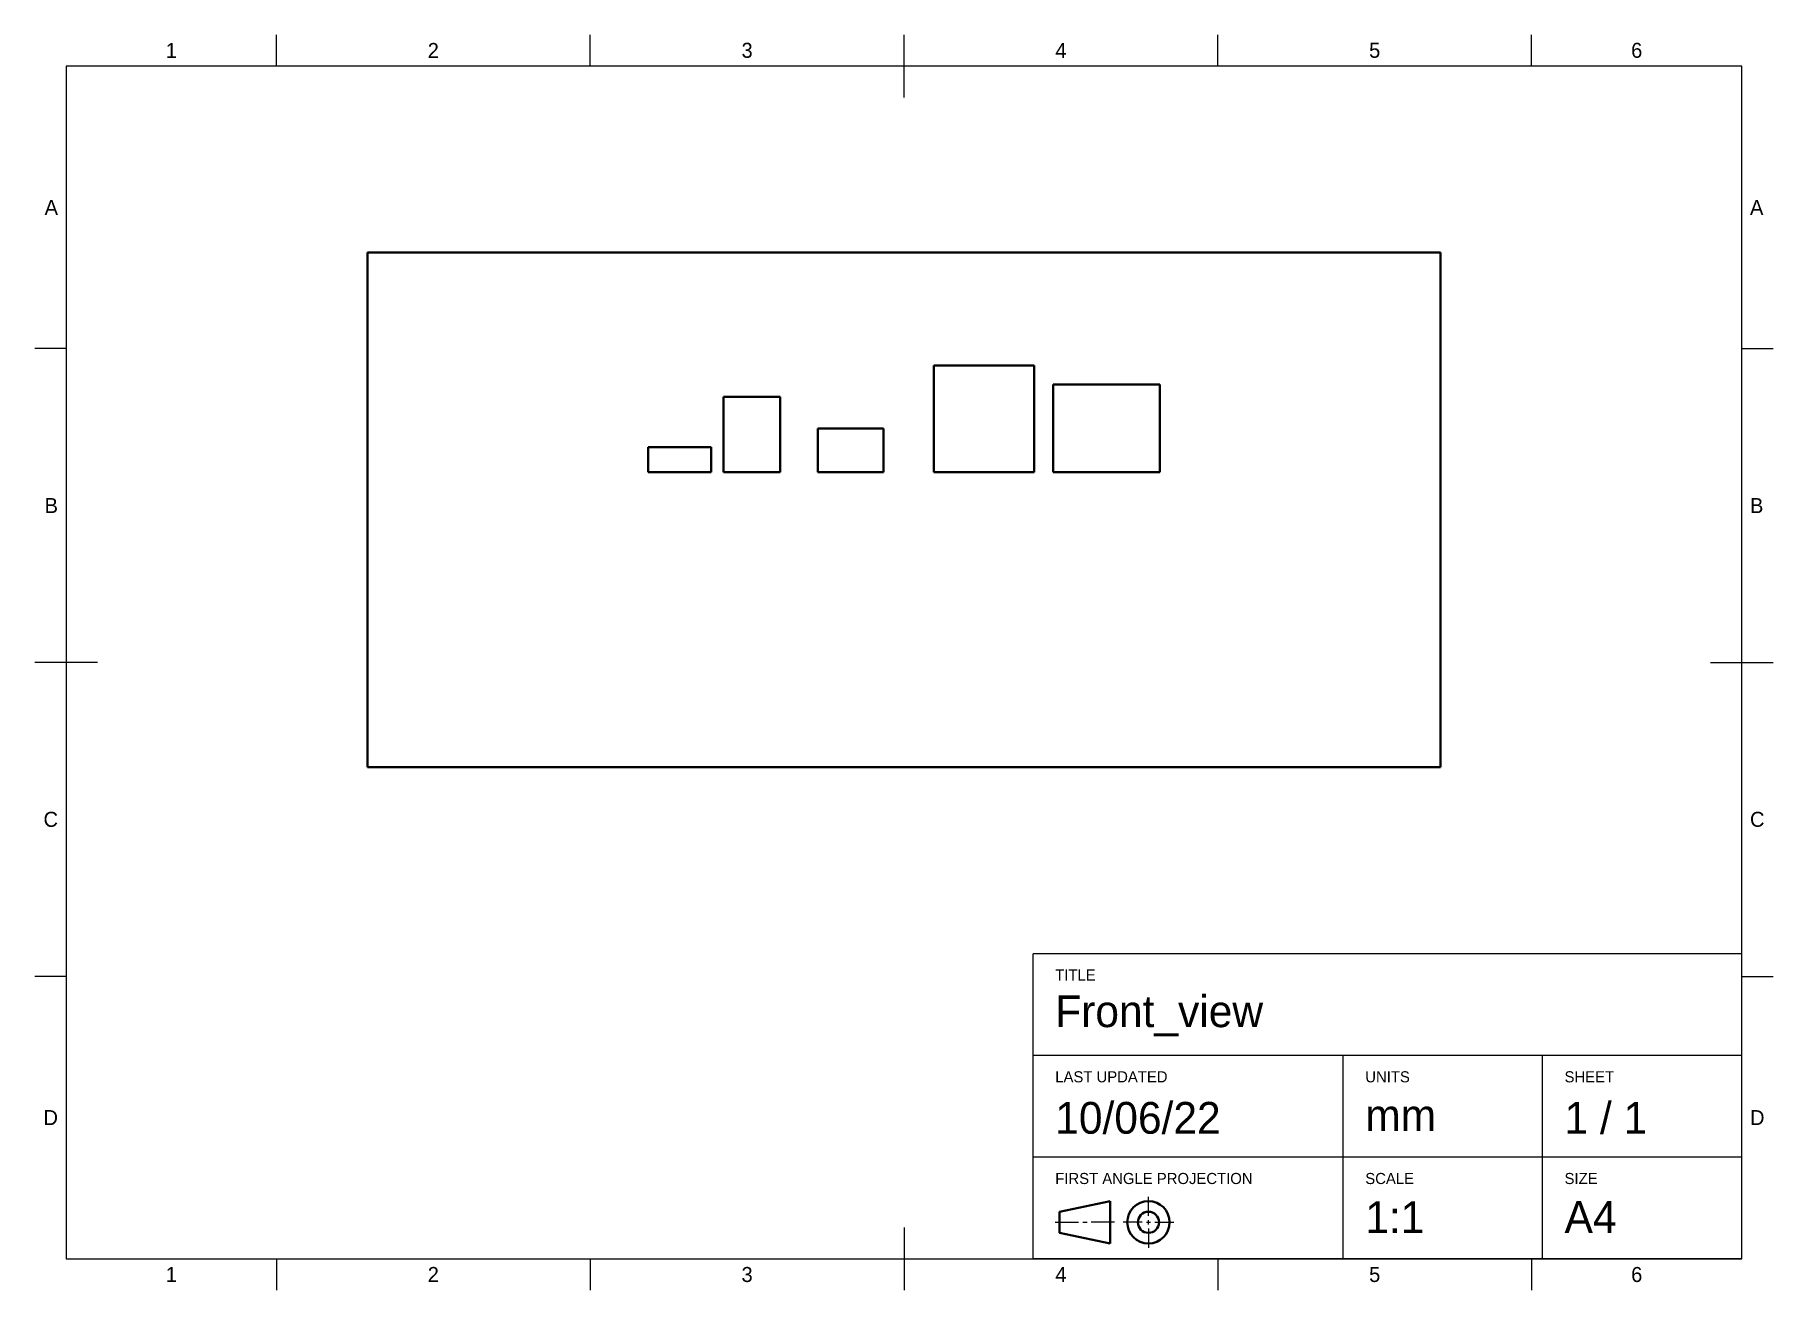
# Model space of a CAD drawing. Header units: millimetres. Extents: x 15 to 292, y 5 to 205.
import ezdxf

# ---------------------------------------------------------------- set-up
doc = ezdxf.new("R2010")
doc.units = ezdxf.units.MM
doc.layers.add('Border', color=7, linetype='Continuous')
doc.layers.add('Geometries', color=7, linetype='Continuous')
doc.styles.add('Shapr0', font='txt', dxfattribs={"height": 2.3925})
doc.styles.add('Shapr1', font='txt', dxfattribs={"height": 2.3925})

# ---------------------------------------------------------------- blocks, each defined once
blk = doc.blocks.new('*U2')
at = {"layer": 'Border', "linetype": 'Continuous', "lineweight": 15}
for p, q in [((287, 58.6), (174.1, 58.6)), ((174.1, 10), (174.1, 58.6)), ((287, 10), (287, 58.6)), ((287, 42.4), (174.1, 42.4)), ((223.5, 10), (223.5, 42.4)), ((255.25, 10), (255.25, 42.4)), ((287, 26.2), (174.1, 26.2)), ((192.450088, 16.837486), (192.450088, 19.875004)), ((177.6, 15.82498), (181.312522, 15.82498)), ((181.987526, 15.82498), (182.66253, 15.82498)), ((187.050056, 15.82498), (183.337534, 15.82498)), ((191.437582, 15.82498), (188.400064, 15.82498)), ((192.112586, 15.82498), (192.78759, 15.82498)), ((192.450088, 15.487478), (192.450088, 16.162482)), ((192.450088, 14.812474), (192.450088, 11.774956)), ((193.462594, 15.82498), (196.500112, 15.82498)), ((287, 10), (174.1, 10))]:
    blk.add_line(p, q, dxfattribs=at)
at = {"layer": 'Border', "linetype": 'Continuous', "lineweight": 40}
for p, q in [((178.275004, 17.51249), (186.375052, 19.2)), ((178.275004, 17.51249), (178.275004, 14.13747)), ((186.375052, 19.2), (186.375052, 12.44996)), ((178.275004, 14.13747), (186.375052, 12.44996))]:
    blk.add_line(p, q, dxfattribs=at)
for radius in [3.37502, 1.68751]:
    blk.add_circle((192.450088, 15.82498), radius, dxfattribs=at)

msp = doc.modelspace()

# ---------------------------------------------------------------- linework, layer by layer
at = {"layer": 'Border', "linetype": 'Continuous', "lineweight": 15}
for p, q in [((53.5, 200), (53.5, 205)), ((103.5, 200), (103.5, 205)), ((153.5, 195), (153.5, 205)), ((203.5, 200), (203.5, 205)), ((253.5, 200), (253.5, 205)), ((287, 200), (20, 200)), ((20, 200), (20, 10)), ((287, 10), (287, 200)), ((20, 155), (15, 155)), ((287, 155), (292, 155)), ((25, 105), (15, 105)), ((282, 105), (292, 105)), ((20, 55), (15, 55)), ((287, 55), (292, 55)), ((153.5, 15), (153.5, 5)), ((20, 10), (287, 10)), ((53.5, 10), (53.5, 5)), ((103.5, 10), (103.5, 5)), ((203.5, 10), (203.5, 5)), ((253.5, 10), (253.5, 5))]:
    msp.add_line(p, q, dxfattribs=at)
at = {"layer": 'Geometries', "linetype": 'Continuous', "lineweight": 40}
for p, q in [((68, 170.3), (239, 170.3)), ((68, 170.3), (68, 88.3)), ((239, 170.3), (239, 88.3)), ((158.25, 152.3), (158.25, 135.3)), ((174.25, 152.3), (158.25, 152.3)), ((174.25, 135.3), (174.25, 152.3)), ((124.75, 147.3), (124.75, 135.3)), ((133.75, 147.3), (124.75, 147.3)), ((133.75, 135.3), (133.75, 147.3)), ((177.25, 149.3), (177.25, 135.3)), ((194.25, 149.3), (177.25, 149.3)), ((194.25, 135.3), (194.25, 149.3)), ((150.25, 142.3), (139.75, 142.3)), ((139.75, 142.3), (139.75, 135.3)), ((150.25, 135.3), (150.25, 142.3)), ((112.75, 139.3), (112.75, 135.3)), ((122.75, 139.3), (112.75, 139.3)), ((122.75, 135.3), (122.75, 139.3)), ((122.75, 135.3), (112.75, 135.3)), ((133.75, 135.3), (124.75, 135.3)), ((150.25, 135.3), (139.75, 135.3)), ((174.25, 135.3), (158.25, 135.3)), ((194.25, 135.3), (177.25, 135.3)), ((68, 88.3), (239, 88.3))]:
    msp.add_line(p, q, dxfattribs=at)

# ---------------------------------------------------------------- block references
msp.add_blockref('*U2', (0, 0))

# ---------------------------------------------------------------- texts
at = {"layer": 'Border', "linetype": 'Continuous', "lineweight": 15, "char_height": 2.39, "width": 2.3925, "style": 'Shapr0'}
for s, insert, attachment_point in [('1', (36.75, 201.3), 8), ('2', (78.5, 201.3), 8), ('3', (128.5, 201.3), 8), ('4', (178.5, 201.3), 8), ('5', (228.5, 201.3), 8), ('6', (270.25, 201.3), 8), ('A', (18.7, 177.5), 6), ('A', (288.3, 177.5), 4), ('B', (18.7, 130), 6), ('B', (288.3, 130), 4), ('C', (18.7, 80), 6), ('C', (288.3, 80), 4), ('D', (18.7, 32.5), 6), ('D', (288.3, 32.5), 4), ('1', (36.75, 8.7), 2), ('2', (78.5, 8.7), 2), ('3', (128.5, 8.7), 2), ('4', (178.5, 8.7), 2), ('5', (228.5, 8.7), 2), ('6', (270.25, 8.7), 2)]:
    msp.add_mtext(s, dxfattribs=dict(at, insert=insert, attachment_point=attachment_point))
at = {"layer": 'Border', "linetype": 'Continuous', "lineweight": 15, "attachment_point": 7, "style": 'Shapr1'}
for s, insert, char_height in [('TITLE', (177.6, 54.33), 1.77), ('Front_view', (177.6, 45.45), 5.063), ('LAST UPDATED', (177.6, 38.09), 1.7705), ('UNITS', (227, 38.09), 1.77), ('SHEET', (258.75, 38.09), 1.77), ('10/06/22', (177.6, 29.86), 5.063), ('mm', (227, 30.34), 5.063), ('1 / 1', (258.75, 29.86), 5.063), ('FIRST ANGLE PROJECTION', (177.6, 21.89), 1.7705), ('SCALE', (227, 21.89), 1.77), ('SIZE', (258.75, 21.89), 1.77), ('1:1', (227, 14.12), 5.063), ('A4', (258.75, 14.14), 5.063)]:
    msp.add_mtext(s, dxfattribs=dict(at, insert=insert, char_height=char_height))

doc.saveas('drawing.dxf')
